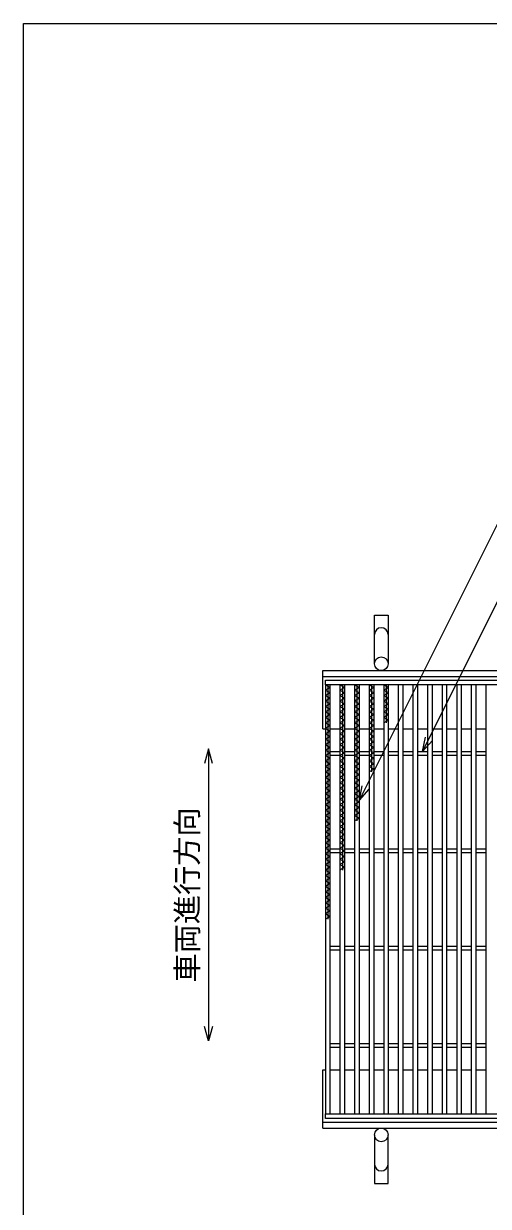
# Model space of a CAD drawing. Units: millimetres, scale not verified. Extents: x -1820 to 1731, y -1282 to 1054.
# Drawn here: x -1729 to -1252, y -161 to 1054 of the extents above; entities that cross this region are included whole.
import ezdxf
from ezdxf.enums import TextEntityAlignment as Align

# ---------------------------------------------------------------- set-up
doc = ezdxf.new("R2010")
doc.units = ezdxf.units.MM
doc.header["$LTSCALE"] = 10
for name, color, linetype, lineweight in [('0_2', 150, 'Continuous', 25), ('16', 3, 'Continuous', 25), ('19', 6, 'Continuous', 25), ('22', 4, 'Continuous', 25)]:
    doc.layers.add(name, color=color, linetype=linetype, lineweight=lineweight)
doc.styles.add('ベクトル', font='')
doc.styles.get('ベクトル').set_extended_font_data('ベクトル')

msp = doc.modelspace()

# ---------------------------------------------------------------- linework, layer by layer
at = {"layer": '0_2'}
for p, q in [((-1729, -1146.5), (-1729, 1053.5)), ((-1729, 1053.5), (1731, 1053.5))]:
    msp.add_line(p, q, dxfattribs=at)
at = {"layer": '16'}
for p, q in [((-1419, 379), (-424, 379)), ((-1419, 374.5), (-1419, 379)), ((-424, 374.5), (-1419, 374.5)), ((-1419, 374.5), (-1419, -66.5)), ((-1414, 374.5), (-1419, 374.5)), ((-1419, 374.5), (-1414, 371.7)), ((-1414, 371.7), (-1419, 368.9)), ((-1419, 368.9), (-1414, 366.1)), ((-1414, 366.1), (-1419, 363.3)), ((-1416.5, 374.5), (-1416.5, 133.7)), ((-1414, -66.5), (-1414, 374.5)), ((-1404, 374.5), (-1404, -66.5)), ((-1399, 374.5), (-1404, 374.5)), ((-1404, 374.5), (-1399, 371.7)), ((-1399, 371.7), (-1404, 368.9)), ((-1404, 368.9), (-1399, 366.1)), ((-1399, 366.1), (-1404, 363.3)), ((-1401.5, 374.5), (-1401.5, 184.1)), ((-1399, -66.5), (-1399, 374.5)), ((-1389, 374.5), (-1389, -66.5)), ((-1384, 374.5), (-1389, 374.5)), ((-1389, 374.5), (-1384, 371.7)), ((-1384, 371.7), (-1389, 368.9)), ((-1389, 368.9), (-1384, 366.1)), ((-1384, 366.1), (-1389, 363.3)), ((-1386.5, 374.5), (-1386.5, 234.5)), ((-1384, -66.5), (-1384, 374.5)), ((-1374, 374.5), (-1374, -66.5)), ((-1369, 374.5), (-1374, 374.5)), ((-1374, 374.5), (-1369, 371.7)), ((-1369, 371.7), (-1374, 368.9)), ((-1374, 368.9), (-1369, 366.1)), ((-1369, 366.1), (-1374, 363.3)), ((-1371.5, 374.5), (-1371.5, 284.9)), ((-1369, -66.5), (-1369, 374.5)), ((-1359, 374.5), (-1359, -66.5)), ((-1354, 374.5), (-1359, 374.5)), ((-1359, 374.5), (-1354, 371.7)), ((-1354, 371.7), (-1359, 368.9)), ((-1359, 368.9), (-1354, 366.1)), ((-1354, 366.1), (-1359, 363.3)), ((-1356.5, 374.5), (-1356.5, 335.3)), ((-1354, -66.5), (-1354, 374.5)), ((-1344, 374.5), (-1344, -66.5)), ((-1339, 374.5), (-1344, 374.5)), ((-1339, -66.5), (-1339, 374.5)), ((-1329, 374.5), (-1329, -66.5)), ((-1324, 374.5), (-1329, 374.5)), ((-1324, -66.5), (-1324, 374.5)), ((-1314, 374.5), (-1314, -66.5)), ((-1309, 374.5), (-1314, 374.5)), ((-1309, -66.5), (-1309, 374.5)), ((-1299, 374.5), (-1299, -66.5)), ((-1294, 374.5), (-1299, 374.5)), ((-1294, -66.5), (-1294, 374.5)), ((-1284, 374.5), (-1284, -66.5)), ((-1279, 374.5), (-1284, 374.5)), ((-1279, -66.5), (-1279, 374.5)), ((-1269, 374.5), (-1269, -66.5)), ((-1264, 374.5), (-1269, 374.5)), ((-1264, -66.5), (-1264, 374.5)), ((-1254, 374.5), (-1254, -66.5)), ((-1249, 374.5), (-1254, 374.5)), ((-1419, 363.3), (-1414, 360.5)), ((-1414, 360.5), (-1419, 357.7)), ((-1419, 357.7), (-1414, 354.9)), ((-1414, 354.9), (-1419, 352.1)), ((-1404, 363.3), (-1399, 360.5)), ((-1399, 360.5), (-1404, 357.7)), ((-1404, 357.7), (-1399, 354.9)), ((-1399, 354.9), (-1404, 352.1)), ((-1389, 363.3), (-1384, 360.5)), ((-1384, 360.5), (-1389, 357.7)), ((-1389, 357.7), (-1384, 354.9)), ((-1384, 354.9), (-1389, 352.1)), ((-1374, 363.3), (-1369, 360.5)), ((-1369, 360.5), (-1374, 357.7)), ((-1374, 357.7), (-1369, 354.9)), ((-1369, 354.9), (-1374, 352.1)), ((-1359, 363.3), (-1354, 360.5)), ((-1354, 360.5), (-1359, 357.7)), ((-1359, 357.7), (-1354, 354.9)), ((-1354, 354.9), (-1359, 352.1)), ((-1419, 352.1), (-1414, 349.3)), ((-1414, 349.3), (-1419, 346.5)), ((-1419, 346.5), (-1414, 343.7)), ((-1414, 343.7), (-1419, 340.9)), ((-1419, 340.9), (-1414, 338.1)), ((-1404, 352.1), (-1399, 349.3)), ((-1399, 349.3), (-1404, 346.5)), ((-1404, 346.5), (-1399, 343.7)), ((-1399, 343.7), (-1404, 340.9)), ((-1404, 340.9), (-1399, 338.1)), ((-1389, 352.1), (-1384, 349.3)), ((-1384, 349.3), (-1389, 346.5)), ((-1389, 346.5), (-1384, 343.7)), ((-1384, 343.7), (-1389, 340.9)), ((-1389, 340.9), (-1384, 338.1)), ((-1374, 352.1), (-1369, 349.3)), ((-1369, 349.3), (-1374, 346.5)), ((-1374, 346.5), (-1369, 343.7)), ((-1369, 343.7), (-1374, 340.9)), ((-1374, 340.9), (-1369, 338.1)), ((-1359, 352.1), (-1354, 349.3)), ((-1354, 349.3), (-1359, 346.5)), ((-1359, 346.5), (-1354, 343.7)), ((-1354, 343.7), (-1359, 340.9)), ((-1359, 340.9), (-1354, 338.1)), ((-1414, 338.1), (-1419, 335.3)), ((-1419, 335.3), (-1414, 332.5)), ((-1414, 332.5), (-1419, 329.7)), ((-1419, 329.7), (-1414, 326.9)), ((-1399, 338.1), (-1404, 335.3)), ((-1404, 335.3), (-1399, 332.5)), ((-1399, 332.5), (-1404, 329.7)), ((-1404, 329.7), (-1399, 326.9)), ((-1384, 338.1), (-1389, 335.3)), ((-1389, 335.3), (-1384, 332.5)), ((-1384, 332.5), (-1389, 329.7)), ((-1389, 329.7), (-1384, 326.9)), ((-1369, 338.1), (-1374, 335.3)), ((-1374, 335.3), (-1369, 332.5)), ((-1369, 332.5), (-1374, 329.7)), ((-1374, 329.7), (-1369, 326.9)), ((-1354, 338.1), (-1359, 335.3)), ((-1414, 326.9), (-1419, 324.1)), ((-1419, 324.1), (-1414, 321.3)), ((-1414, 321.3), (-1419, 318.5)), ((-1419, 318.5), (-1414, 315.7)), ((-1399, 326.9), (-1404, 324.1)), ((-1404, 324.1), (-1399, 321.3)), ((-1399, 321.3), (-1404, 318.5)), ((-1404, 318.5), (-1399, 315.7)), ((-1384, 326.9), (-1389, 324.1)), ((-1389, 324.1), (-1384, 321.3)), ((-1384, 321.3), (-1389, 318.5)), ((-1389, 318.5), (-1384, 315.7)), ((-1369, 326.9), (-1374, 324.1)), ((-1374, 324.1), (-1369, 321.3)), ((-1369, 321.3), (-1374, 318.5)), ((-1374, 318.5), (-1369, 315.7)), ((-1414, 315.7), (-1419, 312.9)), ((-1419, 312.9), (-1414, 310.1)), ((-1414, 310.1), (-1419, 307.3)), ((-1419, 307.3), (-1414, 304.5)), ((-1414, 304.5), (-1419, 301.7)), ((-1414, 306), (-1404, 306)), ((-1399, 315.7), (-1404, 312.9)), ((-1404, 312.9), (-1399, 310.1)), ((-1399, 310.1), (-1404, 307.3)), ((-1404, 307.3), (-1399, 304.5)), ((-1399, 304.5), (-1404, 301.7)), ((-1399, 306), (-1389, 306)), ((-1384, 315.7), (-1389, 312.9)), ((-1389, 312.9), (-1384, 310.1)), ((-1384, 310.1), (-1389, 307.3)), ((-1389, 307.3), (-1384, 304.5)), ((-1384, 304.5), (-1389, 301.7)), ((-1384, 306), (-1374, 306)), ((-1369, 315.7), (-1374, 312.9)), ((-1374, 312.9), (-1369, 310.1)), ((-1369, 310.1), (-1374, 307.3)), ((-1374, 307.3), (-1369, 304.5)), ((-1369, 304.5), (-1374, 301.7)), ((-1369, 306), (-1359, 306)), ((-1354, 306), (-1344, 306)), ((-1339, 306), (-1329, 306)), ((-1324, 306), (-1314, 306)), ((-1309, 306), (-1299, 306)), ((-1294, 306), (-1284, 306)), ((-1279, 306), (-1269, 306)), ((-1264, 306), (-1254, 306)), ((-1419, 301.7), (-1414, 298.9)), ((-1414, 298.9), (-1419, 296.1)), ((-1419, 296.1), (-1414, 293.3)), ((-1414, 293.3), (-1419, 290.5)), ((-1414, 302), (-1404, 302)), ((-1404, 301.7), (-1399, 298.9)), ((-1399, 298.9), (-1404, 296.1)), ((-1404, 296.1), (-1399, 293.3)), ((-1399, 293.3), (-1404, 290.5)), ((-1399, 302), (-1389, 302)), ((-1389, 301.7), (-1384, 298.9)), ((-1384, 298.9), (-1389, 296.1)), ((-1389, 296.1), (-1384, 293.3)), ((-1384, 293.3), (-1389, 290.5)), ((-1384, 302), (-1374, 302)), ((-1374, 301.7), (-1369, 298.9)), ((-1369, 298.9), (-1374, 296.1)), ((-1374, 296.1), (-1369, 293.3)), ((-1369, 293.3), (-1374, 290.5)), ((-1369, 302), (-1359, 302)), ((-1354, 302), (-1344, 302)), ((-1339, 302), (-1329, 302)), ((-1324, 302), (-1314, 302)), ((-1309, 302), (-1299, 302)), ((-1294, 302), (-1284, 302)), ((-1279, 302), (-1269, 302)), ((-1264, 302), (-1254, 302)), ((-1419, 290.5), (-1414, 287.7)), ((-1414, 287.7), (-1419, 284.9)), ((-1419, 284.9), (-1414, 282.1)), ((-1414, 282.1), (-1419, 279.3)), ((-1404, 290.5), (-1399, 287.7)), ((-1399, 287.7), (-1404, 284.9)), ((-1404, 284.9), (-1399, 282.1)), ((-1399, 282.1), (-1404, 279.3)), ((-1389, 290.5), (-1384, 287.7)), ((-1384, 287.7), (-1389, 284.9)), ((-1389, 284.9), (-1384, 282.1)), ((-1384, 282.1), (-1389, 279.3)), ((-1374, 290.5), (-1369, 287.7)), ((-1369, 287.7), (-1374, 284.9)), ((-1419, 279.3), (-1414, 276.5)), ((-1414, 276.5), (-1419, 273.7)), ((-1419, 273.7), (-1414, 270.9)), ((-1414, 270.9), (-1419, 268.1)), ((-1419, 268.1), (-1414, 265.3)), ((-1404, 279.3), (-1399, 276.5)), ((-1399, 276.5), (-1404, 273.7)), ((-1404, 273.7), (-1399, 270.9)), ((-1399, 270.9), (-1404, 268.1)), ((-1404, 268.1), (-1399, 265.3)), ((-1389, 279.3), (-1384, 276.5)), ((-1384, 276.5), (-1389, 273.7)), ((-1389, 273.7), (-1384, 270.9)), ((-1384, 270.9), (-1389, 268.1)), ((-1389, 268.1), (-1384, 265.3)), ((-1414, 265.3), (-1419, 262.5)), ((-1419, 262.5), (-1414, 259.7)), ((-1414, 259.7), (-1419, 256.9)), ((-1419, 256.9), (-1414, 254.1)), ((-1399, 265.3), (-1404, 262.5)), ((-1404, 262.5), (-1399, 259.7)), ((-1399, 259.7), (-1404, 256.9)), ((-1404, 256.9), (-1399, 254.1)), ((-1384, 265.3), (-1389, 262.5)), ((-1389, 262.5), (-1384, 259.7)), ((-1384, 259.7), (-1389, 256.9)), ((-1389, 256.9), (-1384, 254.1)), ((-1414, 254.1), (-1419, 251.3)), ((-1419, 251.3), (-1414, 248.5)), ((-1414, 248.5), (-1419, 245.7)), ((-1419, 245.7), (-1414, 242.9)), ((-1399, 254.1), (-1404, 251.3)), ((-1404, 251.3), (-1399, 248.5)), ((-1399, 248.5), (-1404, 245.7)), ((-1404, 245.7), (-1399, 242.9)), ((-1384, 254.1), (-1389, 251.3)), ((-1389, 251.3), (-1384, 248.5)), ((-1384, 248.5), (-1389, 245.7)), ((-1389, 245.7), (-1384, 242.9)), ((-1414, 242.9), (-1419, 240.1)), ((-1419, 240.1), (-1414, 237.3)), ((-1414, 237.3), (-1419, 234.5)), ((-1419, 234.5), (-1414, 231.7)), ((-1414, 231.7), (-1419, 228.9)), ((-1399, 242.9), (-1404, 240.1)), ((-1404, 240.1), (-1399, 237.3)), ((-1399, 237.3), (-1404, 234.5)), ((-1404, 234.5), (-1399, 231.7)), ((-1399, 231.7), (-1404, 228.9)), ((-1384, 242.9), (-1389, 240.1)), ((-1389, 240.1), (-1384, 237.3)), ((-1384, 237.3), (-1389, 234.5)), ((-1419, 228.9), (-1414, 226.1)), ((-1414, 226.1), (-1419, 223.3)), ((-1419, 223.3), (-1414, 220.5)), ((-1414, 220.5), (-1419, 217.7)), ((-1404, 228.9), (-1399, 226.1)), ((-1399, 226.1), (-1404, 223.3)), ((-1404, 223.3), (-1399, 220.5)), ((-1399, 220.5), (-1404, 217.7)), ((-1419, 217.7), (-1414, 214.9)), ((-1414, 214.9), (-1419, 212.1)), ((-1419, 212.1), (-1414, 209.3)), ((-1414, 209.3), (-1419, 206.5)), ((-1404, 217.7), (-1399, 214.9)), ((-1399, 214.9), (-1404, 212.1)), ((-1404, 212.1), (-1399, 209.3)), ((-1399, 209.3), (-1404, 206.5)), ((-1419, 206.5), (-1414, 203.7)), ((-1414, 203.7), (-1419, 200.9)), ((-1419, 200.9), (-1414, 198.1)), ((-1414, 198.1), (-1419, 195.3)), ((-1419, 195.3), (-1414, 192.5)), ((-1414, 206), (-1404, 206)), ((-1414, 202), (-1404, 202)), ((-1404, 206.5), (-1399, 203.7)), ((-1399, 203.7), (-1404, 200.9)), ((-1404, 200.9), (-1399, 198.1)), ((-1399, 198.1), (-1404, 195.3)), ((-1404, 195.3), (-1399, 192.5)), ((-1399, 206), (-1389, 206)), ((-1399, 202), (-1389, 202)), ((-1384, 206), (-1374, 206)), ((-1384, 202), (-1374, 202)), ((-1369, 206), (-1359, 206)), ((-1369, 202), (-1359, 202)), ((-1354, 206), (-1344, 206)), ((-1354, 202), (-1344, 202)), ((-1339, 206), (-1329, 206)), ((-1339, 202), (-1329, 202)), ((-1324, 206), (-1314, 206)), ((-1324, 202), (-1314, 202)), ((-1309, 206), (-1299, 206)), ((-1309, 202), (-1299, 202)), ((-1294, 206), (-1284, 206)), ((-1294, 202), (-1284, 202)), ((-1279, 206), (-1269, 206)), ((-1279, 202), (-1269, 202)), ((-1264, 206), (-1254, 206)), ((-1264, 202), (-1254, 202)), ((-1414, 192.5), (-1419, 189.7)), ((-1419, 189.7), (-1414, 186.9)), ((-1414, 186.9), (-1419, 184.1)), ((-1419, 184.1), (-1414, 181.3)), ((-1399, 192.5), (-1404, 189.7)), ((-1404, 189.7), (-1399, 186.9)), ((-1399, 186.9), (-1404, 184.1)), ((-1414, 181.3), (-1419, 178.5)), ((-1419, 178.5), (-1414, 175.7)), ((-1414, 175.7), (-1419, 172.9)), ((-1419, 172.9), (-1414, 170.1)), ((-1414, 170.1), (-1419, 167.3)), ((-1419, 167.3), (-1414, 164.5)), ((-1414, 164.5), (-1419, 161.7)), ((-1419, 161.7), (-1414, 158.9)), ((-1414, 158.9), (-1419, 156.1)), ((-1419, 156.1), (-1414, 153.3)), ((-1414, 153.3), (-1419, 150.5)), ((-1419, 150.5), (-1414, 147.7)), ((-1414, 147.7), (-1419, 144.9)), ((-1419, 144.9), (-1414, 142.1)), ((-1414, 142.1), (-1419, 139.3)), ((-1419, 139.3), (-1414, 136.5)), ((-1414, 136.5), (-1419, 133.7)), ((-1414, 106), (-1404, 106)), ((-1414, 102), (-1404, 102)), ((-1399, 106), (-1389, 106)), ((-1399, 102), (-1389, 102)), ((-1384, 106), (-1374, 106)), ((-1384, 102), (-1374, 102)), ((-1369, 106), (-1359, 106)), ((-1369, 102), (-1359, 102)), ((-1354, 106), (-1344, 106)), ((-1354, 102), (-1344, 102)), ((-1339, 106), (-1329, 106)), ((-1339, 102), (-1329, 102)), ((-1324, 106), (-1314, 106)), ((-1324, 102), (-1314, 102)), ((-1309, 106), (-1299, 106)), ((-1309, 102), (-1299, 102)), ((-1294, 106), (-1284, 106)), ((-1294, 102), (-1284, 102)), ((-1279, 106), (-1269, 106)), ((-1279, 102), (-1269, 102)), ((-1264, 106), (-1254, 106)), ((-1264, 102), (-1254, 102)), ((-1414, 6), (-1404, 6)), ((-1414, 2), (-1404, 2)), ((-1399, 6), (-1389, 6)), ((-1399, 2), (-1389, 2)), ((-1384, 6), (-1374, 6)), ((-1384, 2), (-1374, 2)), ((-1369, 6), (-1359, 6)), ((-1369, 2), (-1359, 2)), ((-1354, 6), (-1344, 6)), ((-1354, 2), (-1344, 2)), ((-1339, 6), (-1329, 6)), ((-1339, 2), (-1329, 2)), ((-1324, 6), (-1314, 6)), ((-1324, 2), (-1314, 2)), ((-1309, 6), (-1299, 6)), ((-1309, 2), (-1299, 2)), ((-1294, 6), (-1284, 6)), ((-1294, 2), (-1284, 2)), ((-1279, 6), (-1269, 6)), ((-1279, 2), (-1269, 2)), ((-1264, 6), (-1254, 6)), ((-1264, 2), (-1254, 2)), ((-1419, -66.5), (-424, -66.5)), ((-1419, -71), (-1419, -66.5)), ((-1419, -66.5), (-1414, -66.5)), ((-424, -71), (-1419, -71)), ((-1404, -66.5), (-1399, -66.5)), ((-1389, -66.5), (-1384, -66.5)), ((-1374, -66.5), (-1369, -66.5)), ((-1359, -66.5), (-1354, -66.5)), ((-1344, -66.5), (-1339, -66.5)), ((-1329, -66.5), (-1324, -66.5)), ((-1314, -66.5), (-1309, -66.5)), ((-1299, -66.5), (-1294, -66.5)), ((-1284, -66.5), (-1279, -66.5)), ((-1269, -66.5), (-1264, -66.5)), ((-1254, -66.5), (-1249, -66.5))]:
    msp.add_line(p, q, dxfattribs=at)
at = {"layer": '19'}
for p, q in [((-1368.5, 396), (-1368.5, 446)), ((-1368.5, 446), (-1354.5, 446)), ((-1354.5, 446), (-1354.5, 396)), ((-1421.5, 389), (-421.5, 389)), ((-1421.5, 329), (-1421.5, 389)), ((-1421.5, 383), (-421.5, 383)), ((-1421.5, 329), (-1419, 329)), ((-1414, 329), (-1404, 329)), ((-1399, 329), (-1389, 329)), ((-1384, 329), (-1374, 329)), ((-1369, 329), (-1359, 329)), ((-1354, 329), (-1344, 329)), ((-1339, 329), (-1329, 329)), ((-1324, 329), (-1314, 329)), ((-1309, 329), (-1299, 329)), ((-1294, 329), (-1284, 329)), ((-1279, 329), (-1269, 329)), ((-1264, 329), (-1254, 329)), ((-1421.5, -81), (-1421.5, -21)), ((-1421.5, -21), (-1419, -21)), ((-1414, -21), (-1404, -21)), ((-1399, -21), (-1389, -21)), ((-1384, -21), (-1374, -21)), ((-1369, -21), (-1359, -21)), ((-1354, -21), (-1344, -21)), ((-1339, -21), (-1329, -21)), ((-1324, -21), (-1314, -21)), ((-1309, -21), (-1299, -21)), ((-1294, -21), (-1284, -21)), ((-1279, -21), (-1269, -21)), ((-1264, -21), (-1254, -21)), ((-1421.5, -75), (-421.5, -75)), ((-1421.5, -81), (-421.5, -81)), ((-1368.5, -88), (-1368.5, -138)), ((-1354.5, -138), (-1354.5, -88)), ((-1368.5, -138), (-1354.5, -138))]:
    msp.add_line(p, q, dxfattribs=at)
for centre in [(-1361.5, 396), (-1361.5, -88)]:
    msp.add_circle(centre, 7, dxfattribs=at)
for centre, start, end in [((-1361.5, 426), 0, 180), ((-1361.5, -118), 180, 0)]:
    msp.add_arc(centre, 7, start, end, dxfattribs=at)
at = {"layer": '22'}
for p, q in [((-1384, 256), (-1177.8, 668.5)), ((-1319, 306), (-1160.8, 622.5)), ((-1319, 306), (-1316, 320.6)), ((-1319, 306), (-1309, 317)), ((-1539, 308.5), (-1543, 293.5)), ((-1535, 293.5), (-1539, 308.5)), ((-1539, 308.5), (-1539, 8.5)), ((-1384, 256), (-1381, 270.6)), ((-1384, 256), (-1374, 267)), ((-1539, 8.5), (-1543, 23.5)), ((-1535, 23.5), (-1539, 8.5))]:
    msp.add_line(p, q, dxfattribs=at)

# ---------------------------------------------------------------- texts
at = {"layer": '22', "color": 2, "style": 'ベクトル'}
msp.add_text('車両進行方向', height=21.99, rotation=90, dxfattribs=at).set_placement((-1561, 68.5), align=Align.MIDDLE_LEFT)

doc.saveas('drawing.dxf')
